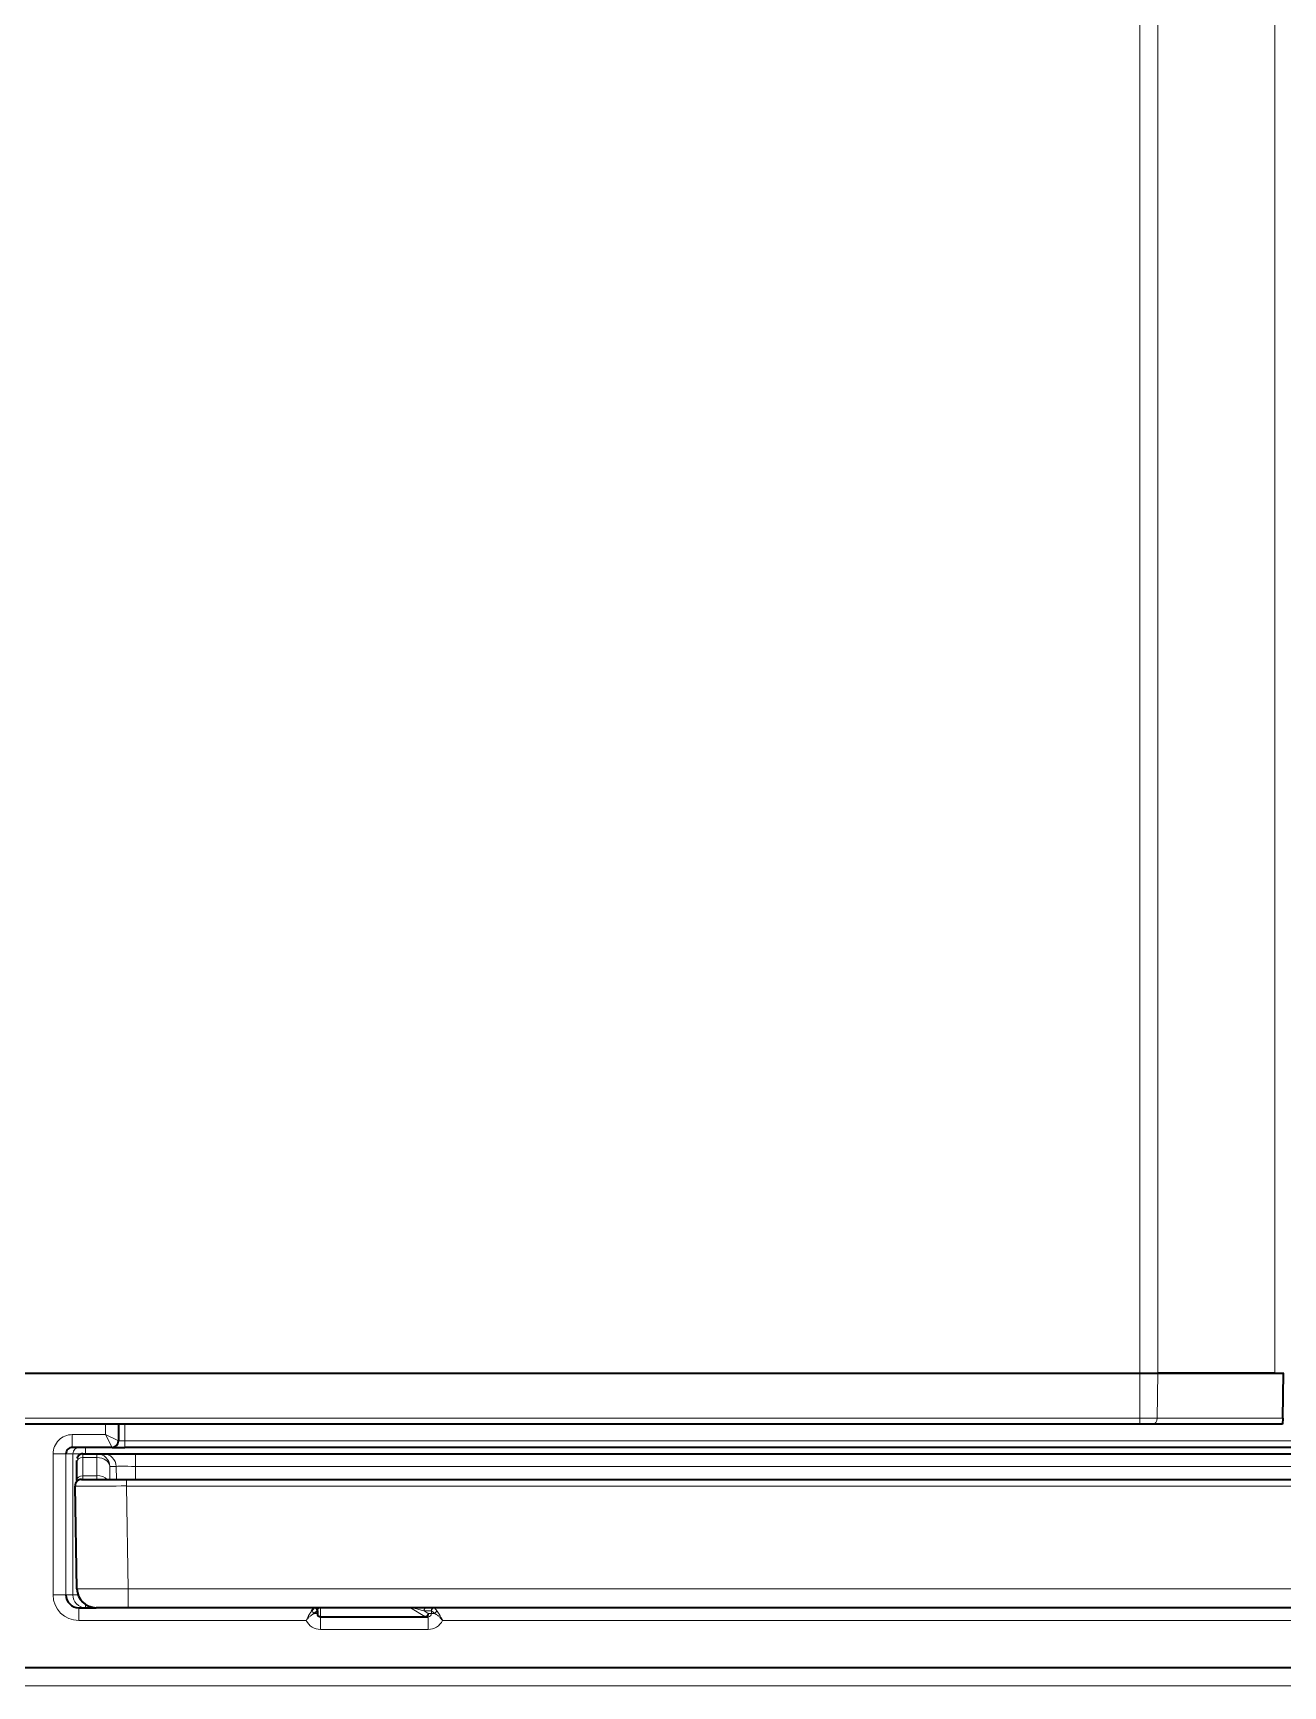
# Model space of a CAD drawing. Header units: inches. Extents: x -1096 to 3103, y -191 to 3207.
# Drawn here: x 1311.8 to 1409.3, y 1238.7 to 1367.6 of the extents above; entities that cross this region are included whole.
import ezdxf

# ---------------------------------------------------------------- set-up
doc = ezdxf.new("R2010")
doc.units = ezdxf.units.IN

msp = doc.modelspace()

# ---------------------------------------------------------------- linework, layer by layer
at = {"lineweight": 13}
for p, q in [((1398.14, 1895.14), (1398.14, 1263.14)), ((1399.55, 1895.14), (1399.55, 1263.14)), ((1408.67, 1895.14), (1408.67, 1263.14)), ((1398.14, 1259.63), (1398.14, 1263.14)), ((1399.55, 1263.14), (1399.51, 1259.63)), ((1296.92, 1259.63), (1398.14, 1259.63)), ((1398.14, 1259.14), (1398.14, 1259.63)), ((1398.14, 1259.63), (1399.51, 1259.63)), ((1399.51, 1259.63), (1409.3, 1259.63)), ((1314.86, 1258.34), (1317.46, 1258.34)), ((1314.86, 1257.34), (1314.86, 1258.34)), ((1317.46, 1258.34), (1317.46, 1259.14)), ((1317.96, 1257.34), (1317.46, 1258.34)), ((1318.46, 1257.84), (1317.46, 1258.34)), ((1318.96, 1259.14), (1318.96, 1257.84)), ((1314.36, 1256.84), (1313.36, 1256.84)), ((1313.36, 1245.84), (1313.36, 1256.84)), ((1314.9, 1256.84), (1314.36, 1256.84)), ((1314.36, 1256.84), (1314.36, 1245.84)), ((1314.9, 1256.84), (1315.69, 1256.84)), ((1314.9, 1245.84), (1314.9, 1256.84)), ((1315.9, 1257.34), (1315.9, 1256.84)), ((1316.78, 1256.55), (1316.78, 1256.84)), ((1318.46, 1257.84), (1318.96, 1257.84)), ((1318.96, 1257.84), (1524.13, 1257.84)), ((1318.96, 1257.84), (1318.96, 1257.34)), ((1315.69, 1256.55), (1315.69, 1255.13)), ((1316.78, 1256.55), (1315.69, 1256.55)), ((1316.78, 1255.13), (1316.78, 1256.55)), ((1318.28, 1255.86), (1317.78, 1255.86)), ((1317.78, 1255.86), (1317.78, 1254.84)), ((1318.3, 1254.84), (1318.28, 1255.86)), ((1319.78, 1255.86), (1319.8, 1254.84)), ((1523.6, 1255.86), (1319.78, 1255.86)), ((1315.69, 1255.13), (1316.78, 1255.13)), ((1319.08, 1254.33), (1319.08, 1254.84)), ((1730.97, 1254.33), (1319.08, 1254.33)), ((1319.08, 1254.33), (1319.22, 1246.31)), ((1314.36, 1245.84), (1313.36, 1245.84)), ((1314.36, 1245.84), (1314.9, 1245.84)), ((1314.9, 1245.84), (1315.31, 1245.84)), ((1319.22, 1244.84), (1319.22, 1246.31)), ((1319.22, 1246.31), (1730.84, 1246.31)), ((1315.36, 1244.84), (1315.36, 1243.84)), ((1315.9, 1244.84), (1315.9, 1245.08)), ((1333.98, 1244.39), (1333.71, 1244.39)), ((1334.23, 1244.84), (1334.23, 1244.83)), ((1341.24, 1244.83), (1334.23, 1244.83)), ((1334.23, 1244.83), (1334.23, 1244.15)), ((1334.23, 1244.15), (1342.37, 1244.15)), ((1334.23, 1244.15), (1334.23, 1244.14)), ((1334.23, 1244.14), (1334.23, 1243.14)), ((1342.37, 1244.15), (1341.24, 1244.83)), ((1342.87, 1244.59), (1342.3, 1244.59)), ((1342.3, 1244.59), (1342.62, 1244.4)), ((1342.62, 1244.14), (1342.62, 1243.14)), ((1342.66, 1244.39), (1342.88, 1244.39)), ((1342.88, 1244.39), (1342.88, 1244.59)), ((1343.14, 1244.39), (1342.88, 1244.59)), ((1343.14, 1244.39), (1342.88, 1244.39)), ((1343.13, 1244.84), (1343.32, 1244.57)), ((1333.1, 1243.84), (1315.36, 1243.84)), ((1342.62, 1243.14), (1334.23, 1243.14)), ((1737.57, 1243.84), (1343.75, 1243.84)), ((1747.37, 1240.15), (1305.56, 1240.15)), ((1305.35, 1238.74), (1747.58, 1238.74))]:
    msp.add_line(p, q, dxfattribs=at)
at = {"lineweight": 35}
for p, q in [((1260.96, 1263.14), (1398.14, 1263.14)), ((1260.96, 1263.14), (1398.14, 1263.14)), ((1398.14, 1263.14), (1399.55, 1263.14)), ((1398.14, 1263.14), (1399.55, 1263.14)), ((1399.55, 1263.14), (1408.67, 1263.14)), ((1408.67, 1263.14), (1399.55, 1263.14)), ((1408.67, 1263.14), (1409.38, 1263.14)), ((1409.3, 1259.63), (1409.36, 1263.14)), ((1409.3, 1259.63), (1409.29, 1259.14)), ((1398.14, 1259.14), (1298.2, 1259.14)), ((1318.46, 1259.14), (1318.46, 1257.84)), ((1399.15, 1259.14), (1398.14, 1259.14)), ((1409.29, 1259.14), (1399.15, 1259.14)), ((1317.96, 1257.34), (1314.86, 1257.34)), ((1315.69, 1256.84), (1316.78, 1256.84)), ((1316.78, 1256.84), (1317.28, 1256.84)), ((1317.28, 1256.84), (1319.78, 1256.84)), ((1317.96, 1257.34), (1318.96, 1257.34)), ((1524.12, 1257.34), (1318.96, 1257.34)), ((1319.78, 1256.84), (1523.6, 1256.84)), ((1315.19, 1256.19), (1315.19, 1254.78)), ((1315.22, 1246.31), (1315.08, 1254.33)), ((1315.19, 1254.78), (1315.19, 1254.77)), ((1315.58, 1254.84), (1319.08, 1254.84)), ((1319.08, 1254.84), (1730.97, 1254.84)), ((1315.36, 1244.84), (1316.72, 1244.84)), ((1319.22, 1244.84), (1316.72, 1244.84)), ((1730.84, 1244.84), (1319.22, 1244.84)), ((1333.73, 1244.84), (1333.53, 1244.57)), ((1333.98, 1244.59), (1333.71, 1244.39)), ((1333.98, 1244.59), (1333.98, 1244.39)), ((1334.23, 1244.14), (1342.62, 1244.14)), ((1747.37, 1240.15), (1305.56, 1240.15))]:
    msp.add_line(p, q, dxfattribs=at)
for centre, radius, start, end in [((1317.96, 1257.84), 0.5, 270, 0), ((1333.73, 1244.59), 0.25, 0, 90), ((1334.23, 1244.39), 0.25, 180, 270)]:
    msp.add_arc(centre, radius, start, end, dxfattribs=at)
at = {"lineweight": 13}
msp.add_arc((1334.23, 1244.39), 1.25, 206.1039, 270, dxfattribs=at)
for centre, major_axis, ratio, start_param, end_param in [((1399.15, 1259.64), (0, -0.5), 0.707107, 0, 1.553343), ((1314.86, 1256.84), (1.5, 0), 0.999848, 1.570796, 3.141593), ((1315.4, 1256.84), (0, 0.5), 0.999848, 0, 1.570796), ((1315.7, 1255.84), (-0.009, 1), 0.008727, 6.283109, 7.068507), ((1316.78, 1255.84), (0, 1), 0.999848, 4.729842, 6.283185), ((1317.28, 1255.84), (0, 1), 0.999848, 4.729842, 6.283185), ((1319.78, 1255.84), (0, 1), 0.000076, 4.729842, 6.283185), ((1315.69, 1256.19), (-0.5, 0), 0.707107, 4.712387, 6.28316), ((1316.78, 1255.84), (-1, 0), 0.707107, 3.166271, 4.712386), ((1319.78, 1255.84), (-1.5, 0.02), 0.011623, 4.713097, 6.266066), ((1319.08, 1254.34), (4, 0.01), 0.002181, 3.124173, 4.712113), ((1315.69, 1254.78), (-0.5, 0), 0.707107, 4.712387, 6.28316), ((1315.65, 1255.84), (-0.026, 1), 0.026165, 3.140907, 3.926305), ((1316.73, 1255.84), (-0.035, 1), 0.034865, 3.140374, 3.925772), ((1316.78, 1254.43), (-1, 0), 0.707107, 3.767444, 4.712386), ((1315.36, 1245.84), (2, 0), 0.999848, 3.141593, 4.712389), ((1315.9, 1245.84), (0, 1), 0.999848, 1.570796, 3.141593), ((1319.22, 1246.34), (4, 0.03), 0.006543, 3.124212, 4.712152), ((1333.53, 1244.39), (0.177, -0.177), 0.60645, 1.025648, 2.115945), ((1334.23, 1244.59), (0.25, 0), 0.99863, 1.802663, 3.141593), ((1334.23, 1244.4), (0.25, 0), 0.99863, 3.141593, 4.712389), ((1334.11, 1244.59), (0, 0.25), 0.976304, 6.045584, 6.283185), ((1334.23, 1245.08), (0.25, 0), 0.99863, 4.480523, 4.712389), ((1341.24, 1245.08), (0.128, 0.214), 0.99484, 3.683577, 3.910926), ((1341.36, 1244.59), (0, -0.25), 0.953981, 3.141593, 3.379194), ((1342.05, 1244.59), (-0.871, 0.241), 0.076167, 4.443474, 5.78236), ((1342.55, 1244.59), (0, -0.25), 0.996195, 3.141593, 4.712389), ((1342.37, 1244.4), (0.128, 0.214), 0.99484, 3.683577, 5.249812), ((1342.41, 1244.39), (0, 0.25), 0.996195, 3.141593, 4.712389), ((1342.66, 1254.14), (0, 9.75), 0.087489, 3.089233, 3.141593), ((1342.62, 1244.39), (0.259, 0), 0.966818, 4.712389, 6.283185), ((1343.12, 1244.59), (0, -0.25), 0.996195, 3.141593, 4.712389), ((1342.87, 1243.84), (0, 0.75), 0.087489, 6.195919, 6.283185), ((1343.13, 1244.59), (0.177, 0.177), 0.992433, 0.789196, 2.352396), ((1343.32, 1244.39), (0.177, 0.177), 0.60645, 1.025648, 2.115945), ((1342.62, 1244.39), (1.25, 0), 0.996195, 4.712389, 5.827587)]:
    msp.add_ellipse(centre, major_axis=major_axis, ratio=ratio, start_param=start_param, end_param=end_param, dxfattribs=at)
at = {"lineweight": 35}
for centre, major_axis, ratio, start_param, end_param in [((1314.86, 1256.84), (0.5, 0), 0.999239, 1.570796, 3.141593), ((1315.69, 1256.34), (0, 0.5), 0.999848, 0, 0.725383), ((1315.2, 1255.83), (-0.009, 0.5), 0.01745, 6.282881, 7.068279), ((1315.58, 1254.34), (0, 0.5), 0.999848, 0, 1.58825), ((1315.36, 1245.84), (1, 0), 0.999543, 3.141593, 4.712389), ((1316.72, 1246.34), (0, 1.5), 0.999848, 1.58825, 3.141593), ((1341.2, 1234.84), (0, 10), 0.089676, 6.230825, 6.283185), ((1342.41, 1254.14), (0, 10), 0.085301, 3.089233, 3.141593), ((1343.12, 1243.84), (0, 1), 0.065616, 6.195919, 6.283185)]:
    msp.add_ellipse(centre, major_axis=major_axis, ratio=ratio, start_param=start_param, end_param=end_param, dxfattribs=at)
msp.add_open_spline([(1315.36, 1256.71), (1315.34, 1256.69), (1315.29, 1256.64), (1315.24, 1256.56), (1315.22, 1256.5), (1315.21, 1256.47)], degree=3, knots=[0, 0, 0, 0, 0.349919, 0.707297, 1, 1, 1, 1], dxfattribs=at)
at = {"lineweight": 13}
for points, knots in [([(1333.53, 1244.57), (1333.52, 1244.56), (1333.51, 1244.55), (1333.49, 1244.53), (1333.48, 1244.51), (1333.45, 1244.47), (1333.44, 1244.45), (1333.38, 1244.36), (1333.35, 1244.31), (1333.3, 1244.23), (1333.29, 1244.21), (1333.28, 1244.18), (1333.27, 1244.16), (1333.24, 1244.12), (1333.22, 1244.08), (1333.17, 1243.98), (1333.14, 1243.91), (1333.1, 1243.84)], [0, 0, 0, 0, 0.0625, 0.0625, 0.125, 0.125, 0.25, 0.25, 0.5, 0.5, 0.5625, 0.5625, 0.625, 0.625, 0.75, 0.75, 1, 1, 1, 1]), ([(1333.71, 1244.39), (1333.7, 1244.38), (1333.68, 1244.38), (1333.66, 1244.36), (1333.65, 1244.35), (1333.61, 1244.33), (1333.58, 1244.31), (1333.53, 1244.27), (1333.51, 1244.25), (1333.46, 1244.21), (1333.43, 1244.19), (1333.38, 1244.14), (1333.35, 1244.12), (1333.3, 1244.07), (1333.28, 1244.04), (1333.23, 1243.98), (1333.2, 1243.96), (1333.15, 1243.9), (1333.13, 1243.87), (1333.1, 1243.84)], [0, 0, 0, 0, 0.0625, 0.0625, 0.125, 0.125, 0.25, 0.25, 0.375, 0.375, 0.5, 0.5, 0.625, 0.625, 0.75, 0.75, 0.875, 0.875, 1, 1, 1, 1]), ([(1343.75, 1243.84), (1343.74, 1243.85), (1343.73, 1243.86), (1343.72, 1243.87), (1343.72, 1243.88), (1343.7, 1243.9), (1343.69, 1243.91), (1343.66, 1243.94), (1343.65, 1243.96), (1343.62, 1243.98), (1343.61, 1244), (1343.55, 1244.07), (1343.5, 1244.12), (1343.42, 1244.19), (1343.39, 1244.21), (1343.34, 1244.26), (1343.29, 1244.3), (1343.24, 1244.33), (1343.19, 1244.36), (1343.16, 1244.38), (1343.14, 1244.39)], [0, 0, 0, 0, 0.03125, 0.03125, 0.0625, 0.0625, 0.125, 0.125, 0.1875, 0.1875, 0.25, 0.25, 0.5, 0.5, 0.625, 0.625, 0.75, 0.875, 0.875, 1, 1, 1, 1]), ([(1343.75, 1243.84), (1343.74, 1243.85), (1343.74, 1243.86), (1343.73, 1243.88), (1343.73, 1243.88), (1343.71, 1243.91), (1343.7, 1243.93), (1343.69, 1243.96), (1343.68, 1243.98), (1343.66, 1244.01), (1343.65, 1244.03), (1343.61, 1244.12), (1343.57, 1244.18), (1343.53, 1244.26), (1343.52, 1244.28), (1343.5, 1244.31), (1343.49, 1244.32), (1343.47, 1244.36), (1343.45, 1244.39), (1343.39, 1244.48), (1343.36, 1244.53), (1343.32, 1244.57)], [0, 0, 0, 0, 0.03125, 0.03125, 0.0625, 0.0625, 0.125, 0.125, 0.1875, 0.1875, 0.25, 0.25, 0.5, 0.5, 0.5625, 0.5625, 0.625, 0.625, 0.75, 0.75, 1, 1, 1, 1])]:
    msp.add_open_spline(points, degree=3, knots=knots, dxfattribs=at)
for points in [[(1334.23, 1244.84), (1334.21, 1244.84), (1334.19, 1244.84), (1334.17, 1244.83)], [(1341.3, 1244.83), (1341.27, 1244.84), (1341.23, 1244.84), (1341.2, 1244.84)]]:
    msp.add_open_spline(points, degree=3, dxfattribs=at)

doc.saveas('drawing.dxf')
